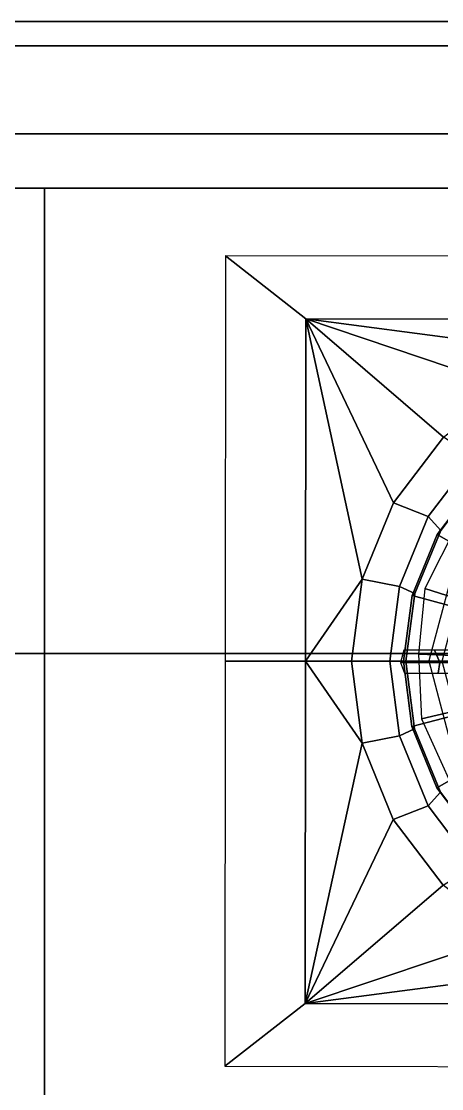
# Model space of a CAD drawing. Extents: x -9.3 to 15.5, y -7 to 5.4.
# Drawn here: x -1.533 to -0.577, y 2.628 to 5.056 of the extents above; entities that cross this region are included whole.
import ezdxf

# ---------------------------------------------------------------- set-up
doc = ezdxf.new("R2010")
doc.units = 0

msp = doc.modelspace()

# ---------------------------------------------------------------- linework, layer by layer
for points in [[(-8.3912, 4.8, 11), (5.2088, 4.8, 11), (5.4796, 5.0556, 11), (-8.6621, 5.0556, 11)], [(5.4796, 5.0556, 11), (5.4788, 5.055, 11), (-8.6612, 5.055, 11), (-8.6621, 5.0556, 11)], [(5.4788, 5.055, 10.8), (5.4088, 5, 10.8), (-8.5915, 5.0002, 10.8), (-8.6612, 5.055, 10.8)], [(5.4788, 5.055, 11), (5.4788, 5.055, 10.8), (-8.6612, 5.055, 10.8), (-8.6612, 5.055, 11)], [(5.4088, 5, 10.8), (5.4088, 5, 5.5), (-8.5912, 5, 5.5), (-8.5915, 5.0002, 10.8)], [(5.4088, 5, 5.5), (5.4088, 5, 1.1), (-8.5912, 5, 1.1), (-8.5912, 5, 5.5)], [(5.4088, 5, 1.1), (5.4088, 5), (-8.5912, 5), (-8.5912, 5, 1.1)], [(5.2088, -5.8, 10.2), (5.2088, 4.8, 10.2), (-8.3912, 4.8, 10.2), (-8.3912, -5.8, 10.2)], [(5.2088, 4.8, 11), (-8.3912, 4.8, 11), (-8.3912, 4.8, 10.2), (5.2088, 4.8, 10.2)], [(-1.6025, 3.6178, 10.8914), (-1.4803, 3.6178, 10.8914), (-1.4803, 4.676, 10.8914), (-1.6025, 4.676, 10.8914)], [(-1.6025, 4.676, 10.545), (-1.6025, 4.676, 10.8914), (-1.4803, 4.676, 10.8914), (-0.2346, 4.676, 10.545)], [(-1.6025, 4.676, 10.545), (-0.2346, 4.676, 10.545), (1.0111, 4.676, 10.1986), (-1.6025, 4.676, 10.1986)], [(-0.2346, 3.6178, 10.7416), (-0.2346, 4.676, 10.7416), (-1.4803, 4.676, 10.8914), (-1.4803, 3.6178, 10.8914)], [(0.1806, 4.676, 10.5606), (-0.2346, 4.676, 10.545), (-1.4803, 4.676, 10.8914), (-0.2346, 4.676, 10.7416)], [(-0.886, 4.3792, 11.034), (-1.0686, 4.5226, 10.808), (-1.0695, 3.6009, 10.8079), (-0.8867, 3.6008, 11.034)], [(-1.0686, 4.5226, 10.808), (-0.886, 4.3792, 11.034), (-0.0677, 4.3784, 10.9268), (-0.0998, 4.5217, 10.681)], [(-0.886, 4.3792, 11.034), (-0.8867, 3.6008, 11.034), (-0.7579, 3.787, 11.0171)], [(-0.4248, 4.2239, 10.9736), (-0.886, 4.3792, 11.034), (-0.5728, 4.1096, 10.9929)], [(-0.886, 4.3792, 11.034), (-0.4248, 4.2239, 10.9736), (-0.2526, 4.2956, 10.951)], [(-0.0677, 4.3784, 10.9268), (-0.886, 4.3792, 11.034), (-0.2526, 4.2956, 10.951)], [(-0.6864, 3.9606, 11.0078), (-0.886, 4.3792, 11.034), (-0.7579, 3.787, 11.0171)], [(-0.886, 4.3792, 11.034), (-0.6864, 3.9606, 11.0078), (-0.5728, 4.1096, 10.9929)], [(-0.6073, 3.9292, 11.195), (-0.5036, 4.0653, 11.1814), (-0.5728, 4.1096, 10.9929), (-0.6864, 3.9606, 11.0078)], [(-0.6073, 3.9292, 11.195), (-0.5792, 3.898, 10.9937), (-0.4853, 4.0212, 10.9815), (-0.5036, 4.0653, 11.1814)], [(-0.5792, 3.898, 10.9937), (-0.5871, 3.8883, 10.8032), (-0.4963, 4.0074, 10.7914), (-0.4853, 4.0212, 10.9815)], [(-0.3765, 3.8893, 10.7983), (-0.4963, 4.0074, 10.7914), (-0.5871, 3.8883, 10.8032), (-0.441, 3.8047, 10.8068)], [(-0.6726, 3.7707, 11.2035), (-0.6073, 3.9292, 11.195), (-0.6864, 3.9606, 11.0078), (-0.7579, 3.787, 11.0171)], [(-0.5792, 3.898, 10.9937), (-0.6073, 3.9292, 11.195), (-0.6726, 3.7707, 11.2035), (-0.6383, 3.7545, 11.0015)], [(-0.0817, 3.5962, 10.8497), (-0.5404, 3.9147, 10.961), (-0.6149, 3.7657, 10.9382)], [(-0.5871, 3.8883, 10.8032), (-0.5792, 3.898, 10.9937), (-0.6383, 3.7545, 11.0015), (-0.6442, 3.7495, 10.8107)], [(-0.6442, 3.7495, 10.8107), (-0.4815, 3.7062, 10.8121), (-0.441, 3.8047, 10.8068), (-0.5871, 3.8883, 10.8032)], [(-0.6063, 3.601, 11.0582), (-0.576, 3.6009, 11.0886), (-0.5058, 3.8629, 11.0794), (-0.5327, 3.876, 11.0486)], [(-0.8867, 3.6008, 11.034), (-0.7824, 3.6007, 11.0203), (-0.7579, 3.787, 11.0171)], [(-0.7824, 3.6007, 11.0203), (-0.695, 3.6006, 11.2064), (-0.6726, 3.7707, 11.2035), (-0.7579, 3.787, 11.0171)], [(-0.695, 3.6006, 11.2064), (-0.6585, 3.6005, 11.0041), (-0.6383, 3.7545, 11.0015), (-0.6726, 3.7707, 11.2035)], [(-0.6295, 3.6164, 10.9093), (-0.0817, 3.5962, 10.8497), (-0.6149, 3.7657, 10.9382)], [(-0.6585, 3.6005, 11.0041), (-0.6638, 3.6006, 10.8132), (-0.6442, 3.7495, 10.8107), (-0.6383, 3.7545, 11.0015)], [(-0.4815, 3.7062, 10.8121), (-0.6442, 3.7495, 10.8107), (-0.6638, 3.6006, 10.8132), (-0.4954, 3.6004, 10.8139)], [(-1.6025, 3.6178, 10.8914), (-1.6025, 2.5596, 10.8914), (-1.4803, 2.5596, 10.8914), (-1.4803, 3.6178, 10.8914)], [(-0.2346, 3.6178, 10.7416), (-1.4803, 3.6178, 10.8914), (-1.4803, 2.5596, 10.8914), (-0.2346, 2.5596, 10.7416)], [(-0.5932, 3.6256, 11.0336), (-0.663, 3.6256, 11.0389), (-0.6704, 3.5973, 11.0636), (-0.5812, 3.5972, 11.0575)], [(-0.361, 3.6254, 10.9462), (-0.5932, 3.6256, 11.0336), (-0.5812, 3.5972, 11.0575), (-0.3542, 3.597, 10.9695)], [(-1.0704, 2.6792, 10.8079), (-0.8874, 2.8223, 11.0339), (-0.8867, 3.6008, 11.034), (-1.0695, 3.6009, 10.8079)], [(-0.7582, 3.4143, 11.0171), (-0.8867, 3.6008, 11.034), (-0.8874, 2.8223, 11.0339)], [(-0.7824, 3.6007, 11.0203), (-0.8867, 3.6008, 11.034), (-0.7582, 3.4143, 11.0171)], [(-0.695, 3.6006, 11.2064), (-0.7824, 3.6007, 11.0203), (-0.7582, 3.4143, 11.0171), (-0.6729, 3.4304, 11.2035)], [(-0.6585, 3.6005, 11.0041), (-0.695, 3.6006, 11.2064), (-0.6729, 3.4304, 11.2035), (-0.6385, 3.4465, 11.0014)], [(-0.5812, 3.5972, 11.0575), (-0.6704, 3.5973, 11.0636), (-0.6617, 3.5735, 11.0342), (-0.5849, 3.5735, 11.0283)], [(-0.6445, 3.4516, 10.8107), (-0.4817, 3.4946, 10.8121), (-0.4954, 3.6004, 10.8139), (-0.6638, 3.6006, 10.8132)], [(-0.6638, 3.6006, 10.8132), (-0.6585, 3.6005, 11.0041), (-0.6385, 3.4465, 11.0014), (-0.6445, 3.4516, 10.8107)], [(-0.0817, 3.5962, 10.8497), (-0.6295, 3.6164, 10.9093), (-0.623, 3.4692, 10.8787)], [(-0.557, 3.3235, 10.8468), (-0.0817, 3.5962, 10.8497), (-0.623, 3.4692, 10.8787)], [(-0.5337, 3.3257, 11.0487), (-0.5068, 3.3387, 11.0795), (-0.576, 3.6009, 11.0886), (-0.6063, 3.601, 11.0582)], [(-0.3542, 3.597, 10.9695), (-0.5812, 3.5972, 11.0575), (-0.5849, 3.5735, 11.0283), (-0.3604, 3.5733, 10.9415)], [(-0.4817, 3.4946, 10.8121), (-0.6445, 3.4516, 10.8107), (-0.5876, 3.3127, 10.8032), (-0.4413, 3.396, 10.8068)], [(-0.5797, 3.3029, 10.9937), (-0.5876, 3.3127, 10.8032), (-0.6445, 3.4516, 10.8107), (-0.6385, 3.4465, 11.0014)], [(-0.6871, 3.2406, 11.0078), (-0.608, 3.2717, 11.1949), (-0.6729, 3.4304, 11.2035), (-0.7582, 3.4143, 11.0171)], [(-0.608, 3.2717, 11.1949), (-0.5797, 3.3029, 10.9937), (-0.6385, 3.4465, 11.0014), (-0.6729, 3.4304, 11.2035)], [(-0.6871, 3.2406, 11.0078), (-0.7582, 3.4143, 11.0171), (-0.8874, 2.8223, 11.0339)], [(-0.4971, 3.1934, 10.7913), (-0.377, 3.3113, 10.7983), (-0.4413, 3.396, 10.8068), (-0.5876, 3.3127, 10.8032)], [(-0.5797, 3.3029, 10.9937), (-0.608, 3.2717, 11.1949), (-0.5045, 3.1354, 11.1814), (-0.4861, 3.1796, 10.9814)], [(-0.5876, 3.3127, 10.8032), (-0.5797, 3.3029, 10.9937), (-0.4861, 3.1796, 10.9814), (-0.4971, 3.1934, 10.7913)], [(-0.5045, 3.1354, 11.1814), (-0.608, 3.2717, 11.1949), (-0.6871, 3.2406, 11.0078), (-0.5738, 3.0913, 10.9929)], [(-0.6871, 3.2406, 11.0078), (-0.8874, 2.8223, 11.0339), (-0.5738, 3.0913, 10.9929)], [(-0.8874, 2.8223, 11.0339), (-0.426, 2.9768, 10.9735), (-0.5738, 3.0913, 10.9929)], [(-0.426, 2.9768, 10.9735), (-0.8874, 2.8223, 11.0339), (-0.2539, 2.9047, 10.9509)], [(-0.8874, 2.8223, 11.0339), (-0.0692, 2.8215, 10.9267), (-0.2539, 2.9047, 10.9509)], [(-1.0704, 2.6792, 10.8079), (-0.1016, 2.6783, 10.6809), (-0.0692, 2.8215, 10.9267), (-0.8874, 2.8223, 11.0339)]]:
    msp.add_3dface(points)

doc.saveas('drawing.dxf')
